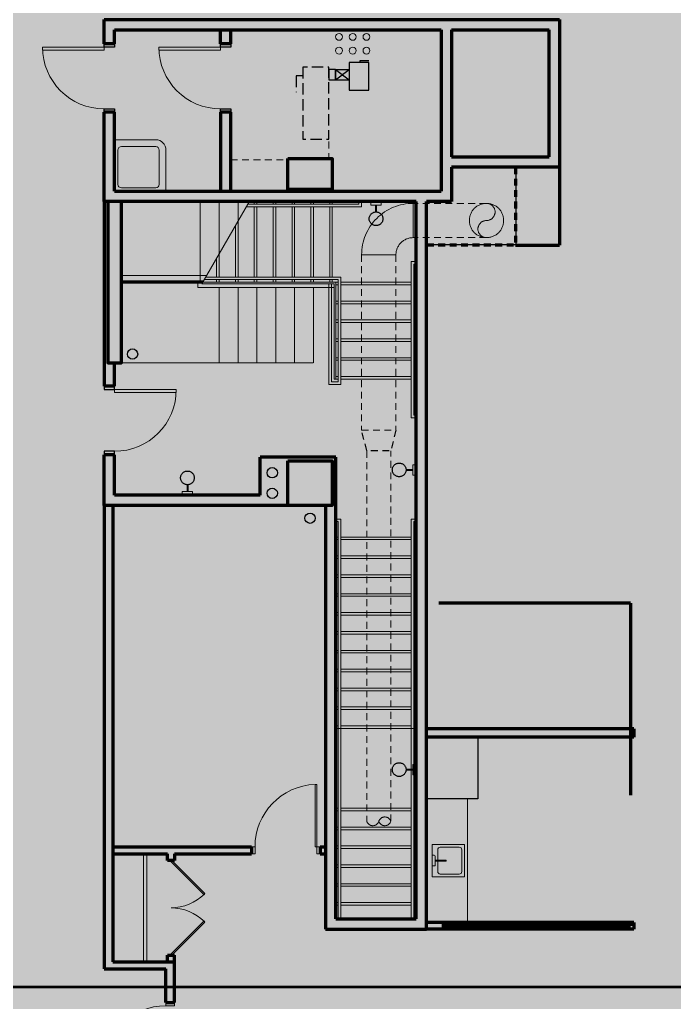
# Model space of a CAD drawing. Header units: inches. Extents: x -2124 to 6036, y -4479 to 801.
# Drawn here: x 3302 to 3684, y -1554 to -981 of the extents above; entities that cross this region are included whole.
import ezdxf

# ---------------------------------------------------------------- set-up
doc = ezdxf.new("R2010")
doc.units = ezdxf.units.IN
doc.header["$MEASUREMENT"] = 0
for name, pattern in [('DGN Style 2', [186.34163560363902, 111.8049813621834, -74.53665424145564]), ('DGN Style 5', [130.43914492254737, 55.90249068109172, -74.53665424145564]), ('DGN_STYLE_2', [6.644845009112517, 3.98690700546751, -2.657938003645007]), ('DGN_STYLE_3', [9.302783012757525, 6.644845009112517, -2.657938003645007])]:
    doc.linetypes.add(name, pattern=pattern)
for name, color, linetype, lineweight in [('A-ANNO-NOTE', 4, 'Continuous', 30), ('A-AREA-Floor Common', 250, 'DGN Style 2', 80), ('A-AREA-VERTICAL', 253, 'DGN Style 2', 80), ('a-bp-02N-_-03S - A-COLS', 2, 'Continuous', 70), ('a-bp-02N-_-03S - A-DOOR', 1, 'Continuous', 13), ('a-bp-02N-_-03S - A-EQUIP', 2, 'Continuous', 30), ('a-bp-02N-_-03S - A-FLOR-PFIX', 3, 'Continuous', 13), ('a-bp-02N-_-03S - A-FLOR-STRS', 2, 'Continuous', 13), ('a-bp-02N-_-03S - A-GLAZ', 2, 'Continuous', 0), ('a-bp-02N-_-03S - A-LITE', 2, 'Continuous', 0), ('a-bp-02N-_-03S - A-WALL-FULL', 6, 'Continuous', 70), ('a-fp-02N-_-03S - A-DOOR', 1, 'Continuous', 13), ('a-fp-02N-_-03S - A-EQUIP', 2, 'Continuous', 30), ('a-fp-02N-_-03S - A-FLOR-PFIX', 3, 'Continuous', 13), ('a-fp-02N-_-03S - A-FLOR-WDWK', 7, 'Continuous', 13), ('a-fp-02N-_-03S - A-WALL-FULL', 6, 'Continuous', 70)]:
    doc.layers.add(name, color=color, linetype=linetype, lineweight=lineweight)
doc.layers.add('A-AREA-TENANT 11', color=7, linetype='DGN Style 2', lineweight=80, true_color=0x1c86ff)
doc.layers.add('A-AREA-TENANT 9', color=7, linetype='DGN Style 2', lineweight=80, true_color=0x5cffb8)

# ---------------------------------------------------------------- blocks, each defined once
blk = doc.blocks.new('*U74')
at = {"layer": 'a-bp-02N-_-03S - A-DOOR', "linetype": 'Continuous', "lineweight": 13, "extrusion": (0, 0, -1), "flags": 128}
blk.add_lwpolyline([(17.99974999999995, 17.99987499999997), (16.24974999999995, 17.99987499999997), (16.24974999999995, -18), (18, -18), (17.99974999999995, 17.99987499999997)], close=True, dxfattribs=at)
at = {"layer": 'a-bp-02N-_-03S - A-DOOR', "linetype": 'Continuous', "lineweight": 0}
blk.add_arc((-17.999908969226, 17.99978373541637), 35.99999293858467, 269.9999472222222, 359.9999472222222, dxfattribs=at)
blk = doc.blocks.new('DOOR1A_1')
at = {"layer": 'a-bp-02N-_-03S - A-GLAZ', "linetype": 'Continuous', "lineweight": 30, "extrusion": (0, 0, -1), "flags": 128}
for points in [[(-2, -6.000125000000025), (0, -6), (0, 0), (-2, 0), (-2, -6.000125000000025)], [(-40, -6.000249999999937), (-38, -6.000249999999937), (-38, -0.0001250000000254659), (-40, -0.0002499999999372449), (-40, -6.000249999999937)]]:
    blk.add_lwpolyline(points, close=True, dxfattribs=at)
at = {"layer": 'a-bp-02N-_-03S - A-DOOR', "linetype": 'Continuous', "lineweight": 13}
blk.add_blockref('*U74', (19.99974999999995, -24), dxfattribs=at)
blk = doc.blocks.new('WMLITE_1')
at = {"layer": 'a-bp-02N-_-03S - A-LITE', "color": 2, "linetype": 'DGN Style 5', "lineweight": 40}
blk.add_line((0, 6.000125000000025), (0, 2), dxfattribs=at)
at = {"layer": 'a-bp-02N-_-03S - A-LITE', "color": 2, "linetype": 'DGN Style 5', "lineweight": 13, "flags": 128}
blk.add_lwpolyline([(-3, 2), (3, 2), (3, 0), (-3, 0), (-3, 2)], close=True, dxfattribs=at)
at = {"layer": 'a-bp-02N-_-03S - A-LITE', "color": 2, "linetype": 'DGN Style 5', "lineweight": 30}
blk.add_circle((-1.937112028826959e-05, 10.00010532995316), 3.999994452915819, dxfattribs=at)
blk = doc.blocks.new('MOPBAS')
at = {"layer": 'a-bp-02N-_-03S - A-FLOR-PFIX', "color": 3, "linetype": 'Continuous', "lineweight": 13}
for p, q in [((0, 30), (-24, 30)), ((-30, 0), (-30, 24)), ((-26, 4), (-26, 24)), ((-4, 26), (-24, 26)), ((-2, 4), (-2, 24)), ((-4, 2), (-24, 2))]:
    blk.add_line(p, q, dxfattribs=at)
at = {"layer": 'a-bp-02N-_-03S - A-FLOR-PFIX', "color": 3, "linetype": 'Continuous', "lineweight": 13, "extrusion": (0, 0, -1)}
for centre, radius, start, end in [((23.99990991709683, 24.00006699708729), 6.00000000000073, 359.9999999999999, 89.99999166666665), ((23.99990991709683, 24.00006699708729), 2.000000000003534, 359.9999999999999, 89.99999166666665), ((3.999909917562491, 24.00006699708729), 2.000000000003539, 90.00000277777777, 179.9999944444444), ((23.99990991709683, 4.000066997087288), 2.000000000003539, 269.9999916666666, 359.9999833333333), ((3.999909917096829, 4.000066997552949), 2.000000000003534, 179.9999944444445, 269.9999861111111)]:
    blk.add_arc(centre, radius, start, end, dxfattribs=at)
blk = doc.blocks.new('door2')
at = {"layer": 'a-bp-02N-_-03S - A-DOOR'}
for p, q in [((106.5585165624999, -66.64462715624997), (106.3997665625, -66.64462715624997)), ((106.5585165625, -67.91462715624996), (106.3997665625, -67.91462715624996))]:
    blk.add_line(p, q, dxfattribs=at)
at = {"layer": 'a-bp-02N-_-03S - A-DOOR', "flags": 128}
for points in [[(106.3997665625, -66.64462715624997), (106.3997687086352, -66.70812711299384), (106.5585165624999, -66.70812715624997), (106.5585165624999, -66.64462715624997)], [(106.3997665625, -67.85112715624997), (106.3997665625, -67.81937715624997), (105.2428430872523, -67.81937715625008), (105.2428430872523, -67.85112715625009), (106.3997665625, -67.85112715624997)], [(106.3997665625, -67.91462715624996), (106.3997665625, -67.85112715624997), (106.5585165625, -67.85112715624997), (106.5585165625, -67.91462715624996)]]:
    blk.add_lwpolyline(points, dxfattribs=at)
at = {"layer": 'a-bp-02N-_-03S - A-DOOR', "extrusion": (0, 0, -1)}
blk.add_arc((-106.3978072507824, -67.86349085829917), 1.155365410284937, 2.187677163073231, 90.0972707938483, dxfattribs=at)
blk = doc.blocks.new('_U_4')
at = {"layer": 'a-bp-02N-_-03S - A-EQUIP', "color": 2, "linetype": 'DGN_STYLE_2', "lineweight": 0}
blk.add_circle((1.98437497545001e-06, 7.105427357601002e-15), 0.3174999999999982, dxfattribs=at)
at = {"layer": 'a-bp-02N-_-03S - A-EQUIP', "color": 2, "linetype": 'DGN_STYLE_2', "lineweight": 0, "extrusion": (0, 0, -1)}
blk.add_arc((-1.984374989660864e-06, 0.1587500000000048), 0.15875, 89.99999999999467, 270.0000000000053, dxfattribs=at)
at = {"layer": 'a-bp-02N-_-03S - A-EQUIP', "color": 2, "linetype": 'DGN_STYLE_2', "lineweight": 0}
blk.add_arc((1.984374847552317e-06, -0.1587500000001327), 0.1587499999998448, 89.99999999995198, 270.000000000048, dxfattribs=at)
blk = doc.blocks.new('DUCT-ELBOW90-SHORT_2')
at = {"layer": 'a-bp-02N-_-03S - A-EQUIP', "color": 2, "linetype": 'DGN_STYLE_2', "lineweight": 0, "ltscale": 5039.370078740157}
for p, q in [((6.300390624999763e-05, 0.0001260078125000005), (0.0001890117187499998, 0.0001260078125000005)), ((0, 6.300390625000023e-05), (0, -6.300390625000023e-05))]:
    blk.add_line(p, q, dxfattribs=at)
for radius in [6.300390625000002e-05, 0.00018901171875]:
    blk.add_arc((0, 0.0001260078125000005), radius, 270, 0, dxfattribs=at)
blk = doc.blocks.new('DL-PIPE-BREAK')
at = {"layer": 'a-bp-02N-_-03S - A-EQUIP', "color": 2, "linetype": 'DGN_STYLE_2', "lineweight": 0, "ltscale": 3527.559055118109}
for centre, start, end in [((1.009878419108538e-05, 9.45058593750589e-05), 107.7746266538146, 252.2253733461854), ((-1.009878419085466e-05, 9.45058593750589e-05), 287.7746266538146, 72.22537334618545), ((-1.00987841910264e-05, 3.150195312499882e-05), 287.7746266538146, 72.22537334618545)]:
    blk.add_arc(centre, 3.308108965597473e-05, start, end, dxfattribs=at)
blk = doc.blocks.new('A$C622F5825_1')
at = {"layer": 'a-fp-02N-_-03S - A-DOOR'}
for p, q in [((8.020910602368758e-09, 3.687754990266967e-09), (8.020910602368758e-09, 0.004032253687754839)), ((0.04032250802091042, 3.687750105285659e-09), (0.04032250802091042, 0.004032253687750398))]:
    blk.add_line(p, q, dxfattribs=at)
at = {"layer": 'a-fp-02N-_-03S - A-DOOR', "linetype": 'Continuous'}
for p, q in [((0.002016133020910527, 0.004032253687754395), (0.002016133020910527, 3.687750105285659e-09)), ((0.03830638302091049, 0.004032253687750398), (0.03830638302091049, 3.687750105285659e-09))]:
    blk.add_line(p, q, dxfattribs=at)
at = {"layer": 'a-fp-02N-_-03S - A-DOOR', "extrusion": (0, 0, -1), "flags": 128}
for points in [[(-0.03830638302091049, 0.004032253687750842), (-0.03729832052091053, 0.004032253687750842), (-0.03729832052091453, 0.04076457402686673), (-0.03830638302091449, 0.04076457402686673), (-0.03830638302091049, 0.004032253687750842)], [(-8.020910602368758e-09, 0.004032253687754839), (-0.002016133020910527, 0.004032253687754395), (-0.002016133020910527, 3.687754546177757e-09), (-8.020910602368758e-09, 3.687754990266967e-09)], [(-0.04032250802091042, 0.004032253687750398), (-0.03830638302091049, 0.004032253687750842), (-0.03830638302091049, 3.687750549374869e-09), (-0.04032250802091042, 3.687750105285659e-09)]]:
    blk.add_lwpolyline(points, dxfattribs=at)
at = {"layer": 'a-fp-02N-_-03S - A-DOOR'}
blk.add_arc((0.0386989305609724, 0.004094461834786678), 0.03668285177654663, 92.18767716307312, 180.0972707938481, dxfattribs=at)
blk = doc.blocks.new('A DOOR')
at = {"layer": 'a-fp-02N-_-03S - A-DOOR', "linetype": 'Continuous', "extrusion": (0, 0, -1), "xscale": 31.49606299212599, "yscale": 31.49606299212599, "zscale": 31.49606299212599, "rotation": 90}
blk.add_blockref('A$C622F5825_1', (-118.6693666517988, -18.54200025262709), dxfattribs=at)
blk = doc.blocks.new('*U224')
at = {"layer": 'a-fp-02N-_-03S - A-FLOR-PFIX'}
for p, q in [((-3.099408752577347, 2.849702553288125), (-3.099408752576892, 4.12357755328685)), ((-3.099408752576892, 4.12357755328685), (3.099466247423152, 4.12357755328685)), ((2.599466247421788, 2.349702553287443), (-2.599408752576437, 2.349702553287671)), ((3.099466247423152, 4.12357755328685), (3.099466247422242, 2.849702553287898))]:
    blk.add_line(p, q, dxfattribs=at)
at = {"layer": 'a-fp-02N-_-03S - A-FLOR-PFIX', "flags": 128}
blk.add_lwpolyline([(-0.2792837525776122, 2.349702553287671), (-0.2792837525762479, -4.123672446713044), (0.2793412474243269, -4.123672446713044), (0.2793412474229626, 2.349702553287898), (-0.2792837525776122, 2.349702553287671)], close=True, dxfattribs=at)
at = {"layer": 'a-fp-02N-_-03S - A-FLOR-PFIX', "extrusion": (0, 0, -1)}
for centre, start, end in [((2.599506013581504, 2.849318156524532), 270, 0), ((-2.59936898641854, 2.849318156524532), 180, 270)]:
    blk.add_arc(centre, 0.4999999999999998, start, end, dxfattribs=at)
blk = doc.blocks.new('*U223')
at = {"layer": 'a-fp-02N-_-03S - A-FLOR-PFIX'}
for p, q in [((-9.499997931718553, -9.499945890848949), (-9.499997931718099, 9.500054109151051)), ((9.50000206828281, 9.500054109151051), (-9.499997931718099, 9.500054109151051)), ((-6.333220192721001, 6.166679109152255), (6.375002068283266, 6.166679109152028)), ((9.500002068281447, -9.499945890848949), (9.50000206828281, 9.500054109151051)), ((-7.833122931718208, -6.374820890847559), (-7.833122931718208, 4.666679109152255)), ((7.833377068282516, 4.708429109150302), (7.833377068282516, -6.374820890847332)), ((9.500002068281447, -9.499945890848949), (-9.499997931718553, -9.499945890848949)), ((6.375002068282356, -7.833195890850675), (-6.374947582134155, -7.833195890850448))]:
    blk.add_line(p, q, dxfattribs=at)
at = {"layer": 'a-fp-02N-_-03S - A-FLOR-PFIX', "extrusion": (0, 0, -1)}
for centre, radius, start, end in [((6.333220192718727, 4.666294712389117), 1.5, 0, 90), ((-6.374965255986353, 4.70800496671427), 1.4583327577424, 89.99999444444443, 179.9999916666667), ((6.374947299327232, -6.375200559672294), 1.4583327577424, 270.0000111111111, 8.333333306913007e-06), ((-6.374965250243349, -6.375200565263867), 1.4583327577424, 180.0000111111111, 270.0000083333333)]:
    blk.add_arc(centre, radius, start, end, dxfattribs=at)
at = {"layer": 'a-fp-02N-_-03S - A-FLOR-PFIX'}
blk.add_blockref('*U224', (-2.667914077392197e-05, 5.376476555864429), dxfattribs=at)

msp = doc.modelspace()

# ---------------------------------------------------------------- hatches: boundary and pattern name
at = {"layer": 'A-AREA-Floor Common'}
msp.add_hatch(color=256, dxfattribs=at).paths.add_polyline_path([(3356.25, -1910.277375), (3351.248982713431, -1910.236336187047), (3351.25, -1905.03775), (3250.25, -1905.03775), (3250.25, -1479.494375), (3250.25, -1359.494375), (3166.25, -1359.494375), (2673.000125000006, -1359.494375), (2673.000125000006, -1379.66158846154), (2620.125125000006, -1379.661588461538), (2620.125125000004, -1377.224088461538), (2613.277877310516, -1377.231484574192), (2613.062624999996, -1288.994375), (3255.25, -1288.994375), (3255.25, -1241.003), (3012.25, -1241.003000000002), (3012.25, -1227), (3017.25, -1227), (3017.25, -1103.5), (2963.25, -1103.5), (2963.25, -981), (2984.25, -981), (2984.25, -781), (2775.913917148841, -781), (2775.913917148841, -704), (3028.25, -704), (3028.25, -645), (3111.25, -645.0000901261415), (3111.25, -647), (3111.25, -891), (3241.25, -891), (3241.25, -647), (3365.25, -647), (3365.25, -891.0000000000002), (3369.25, -891), (3369.25, -981), (3547.75, -981.0000000000001), (3547.75, -1080.999875), (3351.25, -1080.999875), (3351.250000000001, -1264), (3356.25, -1264), (3356.25, -1530.033094832397)])
at = {"layer": 'A-AREA-TENANT 11'}
msp.add_hatch(color=256, dxfattribs=at).paths.add_polyline_path([(3539.25, -1509.033094832398), (3539.25, -1112.2745), (3616.67375, -1112.307594832397), (3616.75, -981), (3369.25, -981), (3369.25, -891), (3471.388542586854, -891), (3471.388542586854, -889.0000020159293), (3533.388542586853, -889.0000020159293), (3986.076042586854, -889.0000020159293), (3986.076042586854, -1075.6875), (3957.576042586854, -1075.6875), (3957.576042586854, -1438.3125), (3986.076042586854, -1438.3125), (3986.076042586854, -1497), (3738.618097228162, -1497), (3738.618097228162, -1509.033094832398)])
at = {"layer": 'A-AREA-TENANT 9'}
msp.add_hatch(color=256, dxfattribs=at).paths.add_polyline_path([(3356.25, -1910.277375), (3356.25, -1264), (3480.25, -1264), (3480.25, -1511), (3539.25, -1511.033094832394), (3539.25, -1509.033094832398), (3738.618097228162, -1509.033094832396), (3738.618097228162, -1497), (3985.9375, -1497), (3985.9375, -1765.6875), (3978.4375, -1765.6875), (3978.4375, -1885.563125), (3973.155918871934, -1885.563125), (3973.155918871934, -1905.03775), (3660.25, -1905.03775), (3660.25, -1853.869480443112), (3535.219655261193, -1853.869480443112), (3535.219655261193, -1910.277375)])
at = {"layer": 'A-AREA-VERTICAL'}
for points in [[(3616.67375, -1112.307594832397), (3539.25, -1112.2745), (3539.25, -1080.999875), (3547.75, -1080.999875), (3547.75, -981), (3616.75, -981)], [(3539.25, -1511.033094832394), (3480.25, -1511), (3480.388542586854, -1264.012418158582), (3351.25, -1264), (3351.25, -1080.999875), (3539.25, -1080.999875)]]:
    msp.add_hatch(color=256, dxfattribs=at).paths.add_polyline_path(points)

# ---------------------------------------------------------------- linework, layer by layer
at = {"layer": 'A-ANNO-NOTE', "lineweight": 53}
msp.add_line((2967.625062500003, -1544.601715045399), (4269.33243306267, -1544.601715045399), dxfattribs=at)
at = {"layer": 'A-AREA-TENANT 11'}
msp.add_line((3658.17375, -1320.999999999999), (3539.25, -1320.999999999999), dxfattribs=at)
at = {"layer": 'A-AREA-TENANT 11', "flags": 128}
msp.add_lwpolyline([(3658.17375, -1320.999999999999), (3658.17375, -1509.033094832398), (3539.25, -1509.033094832398)], dxfattribs=at)
at = {"layer": 'a-bp-02N-_-03S - A-COLS', "color": 2, "linetype": 'Continuous', "lineweight": 70, "flags": 128}
for points in [[(3458.25, -1062), (3484.25, -1062), (3484.25, -1080), (3458.25, -1080), (3458.25, -1062)], [(3361.25, -1086.999875), (3353.25, -1086.999875), (3353.25, -1180.99975), (3361.25, -1180.99975), (3361.25, -1086.999875)], [(3458.25, -1238), (3484.25, -1238), (3484.25, -1264), (3458.25, -1264), (3458.25, -1238)]]:
    msp.add_lwpolyline(points, close=True, dxfattribs=at)
at = {"layer": 'a-bp-02N-_-03S - A-EQUIP', "color": 2}
for p, q in [((3500.406462982995, -1004.823094832398), (3505.453750000001, -1004.823094832398)), ((3500.406462982995, -1005.953094832398), (3500.406462982995, -1004.823094832398)), ((3486.17375, -1010.093094832398), (3486.17375, -1015.973094832399)), ((3486.17375, -1010.093094832398), (3494.013750000001, -1015.973094832399)), ((3486.17375, -1015.973094832399), (3494.013750000001, -1010.093094832398))]:
    msp.add_line(p, q, dxfattribs=at)
at = {"layer": 'a-bp-02N-_-03S - A-EQUIP', "color": 2, "lineweight": 30}
for p, q in [((3486.17375, -1010.093094832398), (3494.013750000001, -1010.093094832398)), ((3486.17375, -1015.973094832399), (3494.013750000001, -1015.973094832399))]:
    msp.add_line(p, q, dxfattribs=at)
at = {"layer": 'a-bp-02N-_-03S - A-EQUIP', "color": 2, "linetype": 'DGN_STYLE_3'}
for p, q in [((3467.023750000001, -1013.790548898535), (3463.164141524305, -1013.790548898535)), ((3463.164141524305, -1013.790548898535), (3463.164141524305, -1023.263071895858))]:
    msp.add_line(p, q, dxfattribs=at)
at = {"layer": 'a-bp-02N-_-03S - A-EQUIP', "color": 2, "linetype": 'DGN_STYLE_2', "lineweight": 0}
for p, q in [((3482.17375, -1062.693094832398), (3482.17375, -1050.693094832398)), ((3425.023750000001, -1062.693094832398), (3482.17375, -1062.693094832398)), ((3574.173796129708, -1088.032991300543), (3531.360874344462, -1088.032991300542)), ((3574.17375, -1108.032969832398), (3531.360874344462, -1108.033097251671)), ((3501.360874344462, -1118.032991300542), (3501.360874344462, -1220.295065706518)), ((3521.360874344462, -1118.032991300542), (3521.360874344462, -1220.295065706518)), ((3501.360874344462, -1220.295065706518), (3521.360874344462, -1220.295065706518)), ((3504.360874344462, -1232.295065706518), (3504.360874344462, -1448.113236310443)), ((3518.360874344462, -1448.113236310443), (3518.36087434446, -1232.295065706518))]:
    msp.add_line(p, q, dxfattribs=at)
at = {"layer": 'a-bp-02N-_-03S - A-EQUIP', "color": 2, "flags": 128}
for points in [[(3494.013750000001, -1022.123094832398), (3505.453750000001, -1022.123094832398), (3505.453750000001, -1005.953094832398), (3494.013750000001, -1005.953094832398), (3494.013750000001, -1022.123094832398)], [(3482.17375, -1010.033094832398), (3482.17375, -1016.033094832398), (3486.17375, -1016.033094832398), (3486.17375, -1010.033094832398), (3482.17375, -1010.033094832398)]]:
    msp.add_lwpolyline(points, close=True, dxfattribs=at)
at = {"layer": 'a-bp-02N-_-03S - A-EQUIP', "color": 2, "linetype": 'DGN_STYLE_3', "flags": 128}
msp.add_lwpolyline([(3467.023750000001, -1008.693094832398), (3467.023750000001, -1050.693094832398), (3482.17375, -1050.693094832398), (3482.17375, -1008.693094832398), (3467.023750000001, -1008.693094832398)], close=True, dxfattribs=at)
at = {"layer": 'a-bp-02N-_-03S - A-EQUIP', "color": 2, "linetype": 'DGN_STYLE_2', "flags": 128}
msp.add_lwpolyline([(3521.360874344462, -1220.295065706518), (3518.36087434446, -1232.295065706518), (3504.360874344462, -1232.295065706518), (3501.360874344462, -1220.295065706518)], dxfattribs=at)
at = {"layer": 'a-bp-02N-_-03S - A-EQUIP', "color": 2, "lineweight": 0}
for centre in [(3488.17375, -991.0330948323981), (3496.17375, -991.0330948323981), (3504.17375, -991.0330948323981), (3488.17375, -999.0330948323981), (3496.17375, -999.0330948323981), (3504.17375, -999.0330948323981)]:
    msp.add_circle(centre, 2, dxfattribs=at)
at = {"layer": 'a-bp-02N-_-03S - A-EQUIP', "color": 2, "lineweight": 30}
msp.add_circle((3367.756916334023, -1175.828354635641), 3, dxfattribs=at)
at = {"layer": 'a-bp-02N-_-03S - A-EQUIP', "color": 2, "linetype": 'Continuous', "lineweight": 30}
for centre in [(3449.249945511077, -1245.000019364158), (3449.249945511077, -1256.999980635841), (3471.25, -1271.500000000015)]:
    msp.add_circle(centre, 3, dxfattribs=at)
at = {"layer": 'a-bp-02N-_-03S - A-FLOR-STRS', "color": 2, "linetype": 'DGN Style 2', "lineweight": 0}
for p, q in [((3407.25, -1086.999875), (3407.25, -1133.999875)), ((3418.25, -1086.999875), (3418.25, -1117.481125)), ((3429.25, -1086.999875), (3429.25, -1098.44125)), ((3405.75, -1133.999875), (3405.75, -1136.999875)), ((3485.25, -1136.999875), (3405.75, -1136.999875)), ((3418.25, -1136.999875), (3418.25, -1180.99975)), ((3429.25, -1136.999875), (3429.25, -1180.99975)), ((3440.25, -1136.999875), (3440.25, -1180.99975)), ((3451.25, -1136.999875), (3451.25, -1180.99975)), ((3462.25, -1136.999875), (3462.25, -1180.99975)), ((3473.25, -1136.999875), (3473.25, -1180.99975)), ((3361.250000000001, -1180.99975), (3485.25, -1180.99975)), ((3486.25, -1394), (3533.25, -1394))]:
    msp.add_line(p, q, dxfattribs=at)
at = {"layer": 'a-bp-02N-_-03S - A-FLOR-STRS', "color": 2, "linetype": 'Continuous', "lineweight": 0}
msp.add_line((3408.128785515611, -1134.999875), (3436.368375, -1086.120125), dxfattribs=at)
at = {"layer": 'a-bp-02N-_-03S - A-FLOR-STRS', "color": 2, "linetype": 'DGN Style 2', "lineweight": 13}
for p, q in [((3438.75, -1087.062375), (3438.75, -1088.499875)), ((3449.75, -1087.062375), (3449.75, -1088.499875)), ((3460.75, -1087.062375), (3460.75, -1088.499875)), ((3471.75, -1087.062375), (3471.75, -1088.499875)), ((3482.75, -1087.062375), (3482.75, -1088.499875)), ((3438.75, -1089.999875), (3438.75, -1130.999875)), ((3449.75, -1089.999875), (3449.75, -1130.999875)), ((3460.75, -1089.999875), (3460.75, -1130.999875)), ((3471.75, -1089.999875), (3471.75, -1130.999875)), ((3482.75, -1089.999875), (3482.75, -1130.999875)), ((3427.75, -1101.037625), (3427.75, -1130.999875)), ((3416.75, -1120.0775), (3416.75, -1130.999875)), ((3416.75, -1133.937375), (3416.75, -1132.499875)), ((3427.75, -1133.937375), (3427.75, -1132.499875)), ((3438.75, -1133.937375), (3438.75, -1132.499875)), ((3449.75, -1133.937375), (3449.75, -1132.499875)), ((3460.75, -1133.937375), (3460.75, -1132.499875)), ((3471.75, -1133.937375), (3471.75, -1132.499875)), ((3482.75, -1133.937375), (3482.75, -1132.499875)), ((3486.25, -1132.499875), (3487.75, -1132.499875)), ((3486.25, -1133.999875), (3487.75, -1133.999875)), ((3489.25, -1133.999875), (3530.25, -1133.999875)), ((3533.25, -1133.999875), (3531.75, -1133.999875)), ((3486.25, -1144.999875), (3487.75, -1144.999875)), ((3489.25, -1144.999875), (3530.25, -1144.999875)), ((3533.25, -1144.999875), (3531.75, -1144.999875)), ((3486.25, -1155.999875), (3487.75, -1155.999875)), ((3489.25, -1155.999875), (3530.25, -1155.999875)), ((3533.25, -1155.999875), (3531.75, -1155.999875)), ((3486.25, -1166.999875), (3487.75, -1166.999875)), ((3489.25, -1166.999875), (3530.25, -1166.999875)), ((3533.25, -1166.999875), (3531.75, -1166.999875)), ((3486.25, -1177.999875), (3487.75, -1177.999875)), ((3489.25, -1177.999875), (3530.25, -1177.999875)), ((3533.25, -1177.999875), (3531.75, -1177.999875)), ((3486.25, -1188.999875), (3487.75, -1188.999875)), ((3489.25, -1188.999875), (3530.25, -1188.999875)), ((3533.25, -1188.999875), (3531.75, -1188.999875)), ((3486.25, -1282.5), (3487.75, -1282.5)), ((3489.25, -1282.5), (3530.25, -1282.5)), ((3533.1875, -1282.5), (3531.75, -1282.5)), ((3533.25, -1282.5), (3531.75, -1282.5)), ((3486.25, -1293.5), (3487.75, -1293.5)), ((3489.25, -1293.5), (3530.25, -1293.5)), ((3533.25, -1293.5), (3531.75, -1293.5)), ((3486.25, -1304.5), (3487.75, -1304.5)), ((3489.25, -1304.5), (3530.25, -1304.5)), ((3533.25, -1304.5), (3531.75, -1304.5)), ((3486.25, -1315.5), (3487.75, -1315.5)), ((3489.25, -1315.5), (3530.25, -1315.5)), ((3533.25, -1315.5), (3531.75, -1315.5)), ((3486.25, -1326.5), (3487.75, -1326.5)), ((3489.25, -1326.5), (3530.25, -1326.5)), ((3533.25, -1326.5), (3531.75, -1326.5)), ((3486.25, -1337.5), (3487.75, -1337.5)), ((3489.25, -1337.5), (3530.25, -1337.5)), ((3533.25, -1337.5), (3531.75, -1337.5)), ((3486.25, -1348.5), (3487.75, -1348.5)), ((3489.25, -1348.5), (3530.25, -1348.5)), ((3533.25, -1348.5), (3531.75, -1348.5)), ((3486.25, -1359.5), (3487.75, -1359.5)), ((3489.25, -1359.5), (3530.25, -1359.5)), ((3533.25, -1359.5), (3531.75, -1359.5)), ((3486.25, -1370.5), (3487.75, -1370.5)), ((3489.25, -1370.5), (3530.25, -1370.5)), ((3533.25, -1370.5), (3531.75, -1370.5)), ((3486.25, -1381.5), (3487.75, -1381.5)), ((3489.25, -1381.5), (3530.25, -1381.5)), ((3533.25, -1381.5), (3531.75, -1381.5)), ((3486.25, -1392.5), (3487.75, -1392.5)), ((3489.25, -1392.5), (3530.25, -1392.5)), ((3533.25, -1392.5), (3531.75, -1392.5)), ((3486.25, -1440.5), (3487.75, -1440.5)), ((3489.25, -1440.5), (3530.25, -1440.5)), ((3533.25, -1440.5), (3531.75, -1440.5)), ((3486.25, -1451.5), (3487.75, -1451.5)), ((3489.25, -1451.5), (3530.25, -1451.5)), ((3533.25, -1451.5), (3531.75, -1451.5)), ((3486.25, -1462.5), (3487.75, -1462.5)), ((3489.25, -1462.5), (3530.25, -1462.5)), ((3533.25, -1462.5), (3531.75, -1462.5)), ((3486.25, -1473.5), (3487.75, -1473.5)), ((3489.25, -1473.5), (3530.25, -1473.5)), ((3533.25, -1473.5), (3531.75, -1473.5)), ((3486.25, -1484.5), (3487.75, -1484.5)), ((3489.25, -1484.5), (3530.25, -1484.5)), ((3533.25, -1484.5), (3531.75, -1484.5)), ((3486.25, -1495.5), (3487.75, -1495.5)), ((3489.25, -1495.5), (3530.25, -1495.5)), ((3533.25, -1495.5), (3531.75, -1495.5))]:
    msp.add_line(p, q, dxfattribs=at)
at = {"layer": 'a-bp-02N-_-03S - A-FLOR-STRS', "color": 2, "linetype": 'Continuous', "lineweight": 13}
for p, q in [((3440.25, -1087.062375), (3440.25, -1088.499875)), ((3440.75, -1086.999875), (3487.75, -1086.999875)), ((3451.25, -1087.062375), (3451.25, -1088.499875)), ((3462.25, -1087.062375), (3462.25, -1088.499875)), ((3473.25, -1087.062375), (3473.25, -1088.499875)), ((3484.25, -1087.062375), (3484.25, -1088.499875)), ((3499.75, -1088.499875), (3499.75, -1087.016875)), ((3501.25, -1089.999875), (3501.25, -1087.016875)), ((3501.25, -1089.999875), (3434.126875, -1089.999875)), ((3434.9935, -1088.499875), (3499.75, -1088.499875)), ((3440.25, -1089.999875), (3440.25, -1130.999875)), ((3451.25, -1089.999875), (3451.25, -1130.999875)), ((3462.25, -1089.999875), (3462.25, -1130.999875)), ((3473.25, -1089.999875), (3473.25, -1130.999875)), ((3484.25, -1089.999875), (3484.25, -1130.999875)), ((3429.25, -1098.44125), (3429.25, -1130.999875)), ((3418.25, -1117.481125), (3418.25, -1130.999875)), ((3530.25, -1212.999875), (3530.25, -1121.999875)), ((3530.25, -1121.999875), (3533.25, -1121.999875)), ((3531.75, -1211.499875), (3531.75, -1123.499875)), ((3531.75, -1123.499875), (3533.25, -1123.499875)), ((3487.75, -1132.499875), (3409.573125, -1132.499875)), ((3489.25, -1130.999875), (3410.43975, -1130.999875)), ((3418.25, -1133.937375), (3418.25, -1132.499875)), ((3429.25, -1133.937375), (3429.25, -1132.499875)), ((3440.25, -1133.937375), (3440.25, -1132.499875)), ((3451.25, -1133.937375), (3451.25, -1132.499875)), ((3462.25, -1133.937375), (3462.25, -1132.499875)), ((3473.25, -1133.937375), (3473.25, -1132.499875)), ((3484.25, -1133.937375), (3484.25, -1132.499875)), ((3487.75, -1132.499875), (3487.75, -1191.99975)), ((3489.25, -1193.49975), (3489.25, -1130.999875)), ((3408.128785515611, -1134.999875), (3485.25, -1134.999875)), ((3408.706521479572, -1133.999875), (3486.25, -1133.999875)), ((3482.25, -1134.999875), (3482.25, -1193.49975)), ((3483.75, -1191.99975), (3483.75, -1134.999875)), ((3485.25, -1134.999875), (3485.25, -1190.499875)), ((3486.25, -1133.999875), (3486.25, -1190.499875)), ((3486.25, -1135.499875), (3487.75, -1135.499875)), ((3489.25, -1135.499875), (3530.25, -1135.499875)), ((3533.25, -1135.499875), (3531.75, -1135.499875)), ((3486.25, -1146.499875), (3487.75, -1146.499875)), ((3489.25, -1146.499875), (3530.25, -1146.499875)), ((3533.25, -1146.499875), (3531.75, -1146.499875)), ((3486.25, -1157.499875), (3487.75, -1157.499875)), ((3489.25, -1157.499875), (3530.25, -1157.499875)), ((3533.25, -1157.499875), (3531.75, -1157.499875)), ((3486.25, -1168.499875), (3487.75, -1168.499875)), ((3489.25, -1168.499875), (3530.25, -1168.499875)), ((3533.25, -1168.499875), (3531.75, -1168.499875)), ((3486.25, -1179.499875), (3487.75, -1179.499875)), ((3489.25, -1179.499875), (3530.25, -1179.499875)), ((3533.25, -1179.499875), (3531.75, -1179.499875)), ((3485.250000000001, -1190.499875), (3487.75, -1190.499875)), ((3489.25, -1190.499875), (3530.25, -1190.499875)), ((3533.25, -1190.499875), (3531.75, -1190.499875)), ((3489.25, -1193.49975), (3482.25, -1193.49975)), ((3487.75, -1191.99975), (3483.75, -1191.99975)), ((3530.25, -1212.999875), (3533.25, -1212.999875)), ((3531.75, -1211.499875), (3533.25, -1211.499875)), ((3489.25, -1272), (3486.25, -1272)), ((3487.75, -1273.5), (3486.25, -1273.5)), ((3487.75, -1273.5), (3487.75, -1505)), ((3489.25, -1505), (3489.25, -1272)), ((3530.25, -1272), (3533.20225, -1272)), ((3530.25, -1505), (3530.25, -1272)), ((3531.75, -1273.5), (3533.20225, -1273.5)), ((3531.75, -1505), (3531.75, -1273.5)), ((3486.25, -1284), (3487.75, -1284)), ((3489.25, -1284), (3530.25, -1284)), ((3533.1875, -1284), (3531.75, -1284)), ((3533.25, -1284), (3531.75, -1284)), ((3486.25, -1295), (3487.75, -1295)), ((3489.25, -1295), (3530.25, -1295)), ((3533.25, -1295), (3531.75, -1295)), ((3486.25, -1306), (3487.75, -1306)), ((3489.25, -1306), (3530.25, -1306)), ((3533.25, -1306), (3531.75, -1306)), ((3486.25, -1317), (3487.75, -1317)), ((3489.25, -1317), (3530.25, -1317)), ((3533.25, -1317), (3531.75, -1317)), ((3486.25, -1328), (3487.75, -1328)), ((3489.25, -1328), (3530.25, -1328)), ((3533.25, -1328), (3531.75, -1328)), ((3486.25, -1339), (3487.75, -1339)), ((3489.25, -1339), (3530.25, -1339)), ((3533.25, -1339), (3531.75, -1339)), ((3486.25, -1350), (3487.75, -1350)), ((3489.25, -1350), (3530.25, -1350)), ((3533.25, -1350), (3531.75, -1350)), ((3486.25, -1361), (3487.75, -1361)), ((3489.25, -1361), (3530.25, -1361)), ((3533.25, -1361), (3531.75, -1361)), ((3486.25, -1372), (3487.75, -1372)), ((3489.25, -1372), (3530.25, -1372)), ((3533.25, -1372), (3531.75, -1372)), ((3486.25, -1383), (3487.75, -1383)), ((3489.25, -1383), (3530.25, -1383)), ((3533.25, -1383), (3531.75, -1383)), ((3486.25, -1394), (3487.75, -1394)), ((3489.25, -1394), (3530.25, -1394)), ((3533.25, -1394), (3531.75, -1394)), ((3486.25, -1442), (3487.75, -1442)), ((3489.25, -1442), (3530.25, -1442)), ((3533.25, -1442), (3531.75, -1442)), ((3486.25, -1453), (3487.75, -1453)), ((3489.25, -1453), (3530.25, -1453)), ((3533.25, -1453), (3531.75, -1453)), ((3486.25, -1464), (3487.75, -1464)), ((3489.25, -1464), (3530.25, -1464)), ((3533.25, -1464), (3531.75, -1464)), ((3486.25, -1475), (3487.75, -1475)), ((3489.25, -1475), (3530.25, -1475)), ((3533.25, -1475), (3531.75, -1475)), ((3486.25, -1486), (3487.75, -1486)), ((3489.25, -1486), (3530.25, -1486)), ((3533.25, -1486), (3531.75, -1486)), ((3486.25, -1497), (3487.75, -1497)), ((3489.25, -1497), (3530.25, -1497)), ((3533.25, -1497), (3531.75, -1497))]:
    msp.add_line(p, q, dxfattribs=at)
at = {"layer": 'a-bp-02N-_-03S - A-WALL-FULL', "color": 6, "linetype": 'Continuous', "lineweight": 70}
for p, q in [((3351.25, -995), (3351.25, -981)), ((3351.25, -981), (3616.75, -981.0000000000001)), ((3616.75, -981), (3616.75, -1067)), ((3357.25, -995), (3357.25, -987)), ((3357.25, -987), (3547.75, -987)), ((3419.1, -995), (3419.1, -987)), ((3425.1, -995), (3425.1, -987)), ((3547.75, -987), (3547.75, -1080.999875)), ((3553.75, -987), (3610.75, -987)), ((3553.75, -987), (3553.75, -1061)), ((3610.75, -1061), (3610.75, -987.0000000000002)), ((3357.25, -995), (3351.25, -995)), ((3425.1, -995), (3419.1, -995)), ((3357.25, -1035), (3351.25, -1035)), ((3351.25, -1086.999875), (3351.25, -1035)), ((3357.25, -1080.999875), (3357.25, -1035)), ((3419.1, -1035), (3419.1, -1080.999875)), ((3425.1, -1035), (3419.1, -1035)), ((3425.1, -1080.999875), (3425.1, -1035)), ((3553.749999999999, -1061), (3610.75, -1061)), ((3616.75, -1067), (3553.75, -1067)), ((3553.75, -1067), (3553.75, -1086.999875)), ((3357.25, -1080.999875), (3547.75, -1080.999875)), ((3533.25, -1086.999875), (3351.25, -1086.999875)), ((3351.25, -1086.999875), (3351.25, -1194.49975)), ((3533.0925, -1086.999875), (3357.25, -1086.999875)), ((3533.25, -1505), (3533.25, -1086.999875)), ((3539.25, -1511), (3539.25, -1086.999875)), ((3553.75, -1086.999875), (3539.25, -1086.999875)), ((3408.706521479572, -1133.999875), (3361.25, -1133.999875)), ((3357.25, -1194.49975), (3357.25, -1180.99975)), ((3357.25, -1194.49975), (3351.25, -1194.49975)), ((3357.25, -1234.49975), (3351.25, -1234.49975)), ((3351.250000000001, -1264), (3351.25, -1234.49975)), ((3357.25, -1258), (3357.25, -1234.49975)), ((3486.25, -1236), (3442.25, -1236)), ((3442.25, -1258), (3442.25, -1236)), ((3486.25, -1505), (3486.25, -1236)), ((3442.25, -1258), (3357.25, -1258)), ((3458.25, -1264), (3351.25, -1264)), ((3480.25, -1264), (3480.25, -1511)), ((3486.25, -1505), (3533.25, -1505)), ((3480.25, -1511), (3539.25, -1511))]:
    msp.add_line(p, q, dxfattribs=at)
at = {"layer": 'a-bp-02N-_-03S - A-WALL-FULL', "color": 6, "linetype": 'Continuous', "lineweight": 13}
msp.add_line((3411.017465335413, -1129.999875), (3361.25, -1129.999875), dxfattribs=at)
at = {"layer": 'a-bp-02N-_-03S - A-WALL-FULL'}
for p, q in [((3356.25, -1264), (3356.25, -1530.033094832397)), ((3351.250000000001, -1534.033094832397), (3387.173750000001, -1534.033094832397)), ((3356.25, -1530.033094832397), (3392.173749999996, -1530.033094832397)), ((3387.173750000001, -1553.60207750954), (3387.173750000001, -1534.033094832397)), ((3392.173749999996, -1553.60207750954), (3392.173749999996, -1530.033094832397)), ((3387.173750000001, -1553.60207750954), (3392.173749999996, -1553.60207750954))]:
    msp.add_line(p, q, dxfattribs=at)
at = {"layer": 'a-bp-02N-_-03S - A-WALL-FULL', "color": 6, "linetype": 'DGN Style 2', "lineweight": 30, "flags": 128}
for points in [[(3591.25, -1067), (3591.25, -1112.2745), (3539.25, -1112.2745)], [(3591.25, -1067), (3591.25, -1112.2745), (3548.25, -1112.2745)]]:
    msp.add_lwpolyline(points, dxfattribs=at)
at = {"layer": 'a-bp-02N-_-03S - A-WALL-FULL', "flags": 128}
msp.add_lwpolyline([(3351.25, -1264), (3351.250000000001, -1534.033094832397)], dxfattribs=at)
at = {"layer": 'a-fp-02N-_-03S - A-DOOR', "lineweight": 0, "flags": 128}
for points in [[(3389.820196609403, -1471.386648222991), (3390.52730339059, -1470.679541441804), (3409.972739873219, -1490.124977924434), (3409.265633092032, -1490.832084705621), (3389.820196609403, -1471.386648222991)], [(3389.820196609403, -1525.679541441803), (3390.52730339059, -1526.38664822299), (3409.972739873219, -1506.94121174036), (3409.265633092032, -1506.234104959173), (3389.820196609403, -1525.679541441803)]]:
    msp.add_lwpolyline(points, close=True, dxfattribs=at)
at = {"layer": 'a-fp-02N-_-03S - A-DOOR', "lineweight": 0}
for centre, start, end in [((3390.173749999996, -1471.033094832398), 270, 315), ((3390.173749999996, -1526.033094832396), 45.00000000000485, 90.00000000000001)]:
    msp.add_arc(centre, 27.49999999999886, start, end, dxfattribs=at)
at = {"layer": 'a-fp-02N-_-03S - A-EQUIP', "color": 2, "linetype": 'DGN_STYLE_2', "lineweight": 0}
msp.add_line((3408.630250000001, -1134.032969832398), (3405.67375, -1134.032969832398), dxfattribs=at)
at = {"layer": 'a-fp-02N-_-03S - A-EQUIP', "flags": 128}
msp.add_lwpolyline([(3539.17375, -1435.033094832397), (3539.17375, -1399.033094832397), (3569.17375, -1399.033094832397), (3569.17375, -1435.033094832397), (3539.17375, -1435.033094832397)], close=True, dxfattribs=at)
at = {"layer": 'a-fp-02N-_-03S - A-FLOR-WDWK', "lineweight": 0}
for p, q in [((3374.173749999994, -1467.033094832398), (3374.173749999997, -1530.033094832397)), ((3376.173749999994, -1467.033094832398), (3376.173749999997, -1530.033094832397))]:
    msp.add_line(p, q, dxfattribs=at)
at = {"layer": 'a-fp-02N-_-03S - A-FLOR-WDWK', "linetype": 'Continuous', "flags": 128}
msp.add_lwpolyline([(3539.17375, -1507.033094832398), (3563.17375, -1507.033094832398), (3563.17375, -1435.033094832397), (3539.17375, -1435.033094832397), (3539.17375, -1507.033094832398)], close=True, dxfattribs=at)
at = {"layer": 'a-fp-02N-_-03S - A-WALL-FULL', "color": 6, "lineweight": 70}
for p, q in [((3553.67375, -1067.033094832398), (3553.67375, -1087.032969832398)), ((3553.67375, -1087.032969832398), (3539.17375, -1087.032969832398))]:
    msp.add_line(p, q, dxfattribs=at)
at = {"layer": 'a-fp-02N-_-03S - A-WALL-FULL'}
for p, q in [((3616.673749999998, -1067.033094832397), (3616.673749999998, -1112.307594832396)), ((3591.173749999998, -1112.307594832396), (3616.67375, -1112.307594832397)), ((3660.173749999999, -1394.158094832397), (3539.17375, -1394.158094832397)), ((3660.173749999999, -1394.158094832397), (3660.173749999999, -1399.033094832397)), ((3660.173749999999, -1399.033094832397), (3539.17375, -1399.033094832397)), ((3356.173750000001, -1463.033094832399), (3437.173749999999, -1463.033094832398)), ((3437.173749999999, -1463.033094832398), (3437.173749999999, -1467.033094832398)), ((3477.173749999999, -1463.033094832398), (3480.173749999999, -1463.033094832398)), ((3477.173749999999, -1463.033094832398), (3477.173749999999, -1467.033094832399)), ((3356.173750000001, -1467.033094832398), (3388.173749999994, -1467.033094832398)), ((3388.173749999994, -1471.033094832398), (3388.173749999994, -1467.033094832398)), ((3392.173749999996, -1471.033094832398), (3388.173749999996, -1471.033094832398)), ((3392.173749999996, -1467.033094832398), (3437.173749999999, -1467.033094832398)), ((3392.173749999996, -1467.033094832398), (3392.173749999996, -1471.033094832398)), ((3477.173749999999, -1467.033094832399), (3480.17375, -1467.033094832399)), ((3660.173749999998, -1507.033094832398), (3539.17375, -1507.033094832398)), ((3660.173749999998, -1511.033094832398), (3539.173749999999, -1511.033094832394)), ((3660.173749999998, -1507.033094832398), (3660.173749999998, -1511.033094832398)), ((3388.173749999996, -1530.033094832397), (3388.173749999996, -1526.033094832397)), ((3388.173749999996, -1526.033094832397), (3392.173749999996, -1526.033094832397)), ((3392.173749999996, -1530.033094832397), (3392.173749999996, -1526.033094832397))]:
    msp.add_line(p, q, dxfattribs=at)
at = {"layer": 'a-fp-02N-_-03S - A-WALL-FULL', "color": 6, "linetype": 'DGN_STYLE_2', "flags": 128}
for points in [[(3591.17375, -1067.033094832398), (3591.17375, -1112.307594832398), (3539.17375, -1112.307594832398)], [(3591.17375, -1067.033094832398), (3591.17375, -1112.307594832398), (3548.17375, -1112.307594832398)]]:
    msp.add_lwpolyline(points, dxfattribs=at)

# ---------------------------------------------------------------- block references
at = {"layer": 'a-bp-02N-_-03S - A-DOOR', "xscale": 31.49606299212599, "yscale": 31.49606299212599, "zscale": 31.49606299212599}
msp.add_blockref('door2', (36, 545.4412974904591), dxfattribs=at)
at = {"layer": 'a-bp-02N-_-03S - A-EQUIP', "color": 2, "linetype": 'DGN_STYLE_2', "lineweight": 0, "ltscale": 5039.370078740157, "xscale": 158720.3174406348, "yscale": 158720.3174406349, "zscale": 158720.3174406348, "rotation": 180}
msp.add_blockref('DUCT-ELBOW90-SHORT_2', (3531.360874344462, -1098.032991300542), dxfattribs=at)
at = {"layer": 'a-bp-02N-_-03S - A-EQUIP', "color": 2, "linetype": 'DGN_STYLE_2', "lineweight": 0, "xscale": 31.49606299212599, "yscale": 31.49606299212599, "zscale": 31.49606299212599}
msp.add_blockref('_U_4', (3574.173687500001, -1098.032969832398), dxfattribs=at)
at = {"layer": 'a-bp-02N-_-03S - A-EQUIP', "color": 2, "linetype": 'DGN_STYLE_2', "lineweight": 0, "ltscale": 3527.559055118109, "xscale": 111104.2222084444, "yscale": 111104.2222084444, "zscale": 111104.2222084444, "rotation": 270}
msp.add_blockref('DL-PIPE-BREAK', (3504.360874344462, -1448.113236310443), dxfattribs=at)
at = {"layer": 'a-bp-02N-_-03S - A-FLOR-PFIX', "color": 3, "linetype": 'Continuous', "lineweight": 13, "extrusion": (0, 0, -1)}
msp.add_blockref('MOPBAS', (-3357.25, -1080.999875), dxfattribs=at)
at = {"layer": 'a-bp-02N-_-03S - A-GLAZ', "linetype": 'Continuous', "lineweight": 30, "rotation": 270}
for p in [(3357.2505, -995), (3425.1005, -995)]:
    msp.add_blockref('DOOR1A_1', p, dxfattribs=at)
at = {"layer": 'a-bp-02N-_-03S - A-GLAZ', "linetype": 'Continuous', "lineweight": 30, "extrusion": (0, 0, -1), "rotation": 270}
msp.add_blockref('DOOR1A_1', (-3351.25, -1194.49975), dxfattribs=at)
at = {"layer": 'a-bp-02N-_-03S - A-LITE', "color": 2, "linetype": 'DGN Style 5', "lineweight": 30}
for p, rotation in [((3509.75, -1086.999875), 180), ((3533.25, -1243.362257326549), 90), ((3533.25, -1418), 90)]:
    msp.add_blockref('WMLITE_1', p, dxfattribs=dict(at, rotation=rotation))
msp.add_blockref('WMLITE_1', (3399.75, -1258), dxfattribs=at)
at = {"layer": 'a-fp-02N-_-03S - A-DOOR', "linetype": 'Continuous', "extrusion": (0, 0, -1), "xscale": 31.49606299212599, "yscale": 31.49606299212599, "zscale": 31.49606299212599, "rotation": 90.00000000000001}
msp.add_blockref('A DOOR', (-4021.173749999999, -5204.650945791404), dxfattribs=at)
at = {"layer": 'a-fp-02N-_-03S - A-FLOR-PFIX', "rotation": 89.99999999999942}
msp.add_blockref('*U223', (3551.904865821191, -1471.03309690068), dxfattribs=at)

doc.saveas('drawing.dxf')
